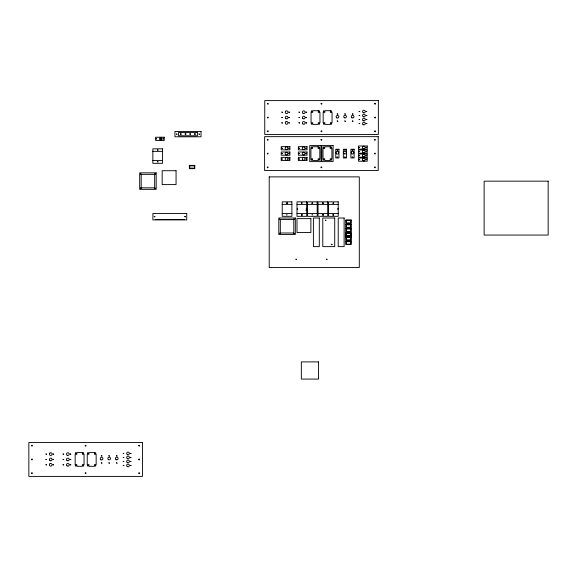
<?xml version="1.0" encoding="UTF-8"?>
<svg xmlns="http://www.w3.org/2000/svg" width="577" height="577" viewBox="0 0 577 577"><rect width="100%" height="100%" fill="white"/><g stroke="black" fill="none" stroke-linecap="round" stroke-linejoin="round"><path stroke-width="0.87" d="M286.726 203.198L287.151 202.722L287.382 203.284M302.16 215.055L301.836 214.478L301.547 215.134M322.529 203.198L322.868 202.707L323.207 203.198M322.543 214.723C323.719 216.058 322.089 213.627 323.156 214.795M333.044 203.198L333.47 202.722L333.708 203.284M333.059 214.723L333.297 215.293L333.715 214.81M287.353 203.371L287.058 202.866L286.769 203.371M301.547 202.88C301.858 204.352 302.413 201.957 301.547 203.032M312.063 203.371C311.984 201.734 313.282 203.832 312.063 203.219M312.647 203.371L312.438 202.873L312.027 203.133M312.063 214.644C312.626 215.394 312.539 214.716 312.114 214.731M323.156 203.371L322.868 202.866L322.572 203.371M323.156 215.134L323.192 214.723M333.672 203.371L333.383 202.866L333.088 203.371M333.708 214.904L333.145 215.055M287.353 203.219L286.769 203.219M302.074 215.055C301.252 215.913 302.651 214.067 301.511 215.055M323.156 203.219L322.572 203.219M333.672 203.219L333.088 203.219M333.088 214.795C334.271 214.709 332.929 214.089 333.088 215.134M301.598 202.96L302.074 202.96M323.106 215.055L322.529 214.81M152.855 151.369L162.526 151.369M152.855 160.456L162.526 160.456M282.225 204.388L291.897 204.388M297.004 204.388L306.675 204.388M307.519 204.388L317.191 204.388M318.028 204.388L327.7 204.388M328.544 204.388L338.216 204.388M282.225 213.476L291.897 213.476M297.004 213.476L306.675 213.476M307.519 213.476L317.191 213.476M318.028 213.476L327.7 213.476M328.544 213.476L338.216 213.476M155.249 219.57L184.388 219.57M345.803 220.19L351.227 220.19M345.803 224.403L351.227 224.403M345.803 228.615L351.227 228.615M345.803 237.039L351.227 237.039M345.803 241.251L351.227 241.251M351.148 236.108L351.148 232.827L345.717 232.827L345.717 236.108L351.227 236.108L351.227 232.74L345.803 232.74L345.803 236.108M349.193 223.018A1.363 1.363 0 0 1 347.83 223.018M347.83 220.652A1.363 1.363 0 0 1 349.193 220.652M348.162 224.727A1.363 1.363 0 0 1 348.869 224.727M349.114 235.647A1.363 1.363 0 0 1 347.751 235.647M347.469 233.505A1.363 1.363 0 0 1 349.395 233.505M347.83 237.5A1.363 1.363 0 0 1 349.193 237.5M192.747 168.195A1.363 1.363 0 0 1 191.384 168.195M191.384 165.837A1.363 1.363 0 0 1 192.747 165.837M306.293 208.261A4.501 4.501 0 0 1 306.026 210.576M297.386 209.595A4.501 4.501 0 0 1 297.364 208.42M337.833 208.261A4.501 4.501 0 0 1 337.855 209.437M269.214 176.879L269.214 267.548L359.298 267.548L359.298 176.879L269.214 176.879M123.211 457.388L123.867 457.496L123.211 457.388M130.323 465.415L130.979 465.524L130.323 465.415M359.11 115.494L359.774 115.595L359.11 115.494M358.973 151.542L359.63 151.65L358.973 151.542M366.222 123.514L366.885 123.622L366.222 123.514M366.085 159.562L366.741 159.67L366.085 159.562M123.197 461.398L123.853 461.513L123.197 461.398M359.103 119.497L359.731 119.699L359.125 119.417M358.959 155.545L359.615 155.66L358.959 155.545M138.761 459.364C139.54 461.232 140.139 457.878 138.761 459.364M374.661 117.463C375.447 119.331 376.045 115.977 374.661 117.463M374.523 153.511C375.302 155.379 375.901 152.025 374.523 153.511M130.308 453.371L130.965 453.493L130.308 453.371M366.207 111.476L366.842 111.678L366.236 111.39M366.07 147.524L366.727 147.64L366.07 147.524M138.761 473.111C139.533 474.979 140.153 471.633 138.761 473.111M374.668 131.21C375.432 133.085 376.053 129.731 374.668 131.21M374.523 167.258C375.295 169.133 375.908 165.779 374.523 167.258M140.528 173.951L141.163 174.167L140.557 173.872M279.65 219.13C280.299 219.476 280.191 218.95 279.65 219.188M293.801 233.274L294.45 233.447L293.83 233.195M53.026 464.737L53.683 464.867L53.026 464.737M288.926 122.836L289.553 123.045L288.954 122.75M288.788 158.884L289.438 159.014L288.788 158.884M45.929 459.386L46.586 459.516L45.929 459.386M281.828 117.484L282.485 117.621L281.828 117.484M281.691 153.54L282.341 153.67L281.691 153.54M331.422 244.287L332.085 244.424L331.422 244.287M95.09 465.603C95.746 467.334 96.395 464.283 95.09 465.603M330.989 123.702C331.652 125.44 332.302 122.382 330.989 123.702M330.852 159.75C331.508 161.488 332.157 158.43 330.852 159.75M286.733 214.889C287.469 215.048 287.166 214.644 286.733 214.889M189.833 133.994C190.504 135.941 191.326 132.573 189.833 133.994M154.679 173.937L155.336 174.103L154.679 173.937M293.808 219.109L294.458 219.274L293.808 219.109M325.428 220.198L326.048 220.45L325.464 220.118M326.38 259.203L327.029 259.376L326.38 259.203M31.562 445.567C32.175 447.5 33.062 444.211 31.562 445.567M31.533 473.068C32.153 475.001 33.033 471.705 31.533 473.068M45.929 464.716L46.571 464.889L45.929 464.716M63.044 454.02L63.694 454.186L63.044 454.02M63.052 459.364L63.701 459.537L63.052 459.364M70.156 454.02L70.798 454.186L70.156 454.02M70.156 464.716L70.798 464.889L70.156 464.716M75.32 465.574C75.89 467.348 76.698 464.326 75.32 465.574M83.001 453.082C83.564 454.856 84.379 451.834 83.001 453.082M83.001 465.574C83.564 467.348 84.379 464.326 83.001 465.574M87.415 453.082C87.978 454.856 88.793 451.834 87.415 453.082M87.415 465.574C87.978 467.348 88.793 464.326 87.415 465.574M95.097 453.082C95.659 454.856 96.467 451.834 95.097 453.082M108.851 455.816L109.5 455.989L108.851 455.816M108.851 462.92L109.5 463.093L108.851 462.92M156.122 138.761L156.612 138.891L156.122 138.761M116.431 455.816L117.081 455.989L116.431 455.816M157.37 149.941L158.019 150.121L157.37 149.941M157.37 161.711L158.019 161.885L157.37 161.711M163.226 138.761L163.709 138.891L163.226 138.761M154.254 216.62L154.903 216.793L154.254 216.62M123.204 453.349L123.817 453.601L123.24 453.27M130.315 461.369L130.957 461.542L130.315 461.369M176.49 134.044L177.009 134.189L176.49 134.044M180.399 133.979C181.055 136.021 181.993 132.537 180.399 133.979M184.741 216.62L185.39 216.793L184.741 216.62M267.461 103.672C268.081 105.598 268.961 102.309 267.461 103.672M267.44 131.167C268.06 133.099 268.94 129.803 267.44 131.167M267.317 139.721C267.937 141.646 268.824 138.357 267.317 139.721M267.295 167.215C267.916 169.148 268.795 165.859 267.295 167.215M281.828 122.814L282.478 122.988L281.828 122.814M281.691 158.863L282.333 159.036L281.691 158.863M279.657 233.252L280.299 233.469L279.672 233.216M298.951 112.118L299.593 112.291L298.951 112.118M298.958 117.463L299.6 117.636L298.958 117.463M298.807 148.166L299.456 148.339L298.807 148.166M298.814 153.518L299.456 153.691L298.814 153.518M306.055 112.118L306.704 112.291L306.055 112.118M306.055 122.814L306.704 122.988L306.055 122.814M305.918 148.166L306.56 148.339L305.918 148.166M305.918 158.863L306.56 159.036L305.918 158.863M311.219 123.68C311.789 125.447 312.597 122.425 311.219 123.68M295.893 259.203L296.542 259.376L295.893 259.203M311.082 159.728C311.645 161.495 312.453 158.48 311.082 159.728M318.901 111.188C319.47 112.955 320.278 109.933 318.901 111.188M318.901 123.68C319.47 125.447 320.278 122.425 318.901 123.68M323.315 111.188C323.885 112.955 324.692 109.933 323.315 111.188M318.764 147.236C319.326 149.003 320.134 145.988 318.764 147.236M323.315 123.68C323.885 125.447 324.692 122.425 323.315 123.68M318.764 159.728C319.326 161.495 320.134 158.48 318.764 159.728M323.178 147.236C323.74 149.003 324.548 145.988 323.178 147.236M323.178 159.728C323.74 161.495 324.548 158.48 323.178 159.728M330.996 111.188C331.566 112.955 332.374 109.933 330.996 111.188M330.852 147.236C331.422 149.003 332.229 145.988 330.852 147.236M344.757 113.921L345.399 114.087L344.757 113.921M344.757 121.019L345.399 121.192L344.757 121.019M344.613 149.97L345.255 150.143L344.613 149.97M344.613 157.067L345.255 157.24L344.613 157.067M352.338 113.921L352.98 114.087L352.338 113.921M352.194 149.97L352.835 150.143L352.194 149.97M359.11 111.448L359.752 111.621L359.11 111.448M358.966 147.496L359.608 147.669L358.966 147.496M366.215 119.468L366.857 119.641L366.215 119.468M366.07 155.516L366.72 155.689L366.07 155.516M138.776 445.567C139.367 447.5 140.29 444.218 138.776 445.567M374.675 103.665C375.274 105.598 376.19 102.317 374.675 103.665M374.531 139.713C375.129 141.653 376.053 138.372 374.531 139.713M31.547 459.314C32.139 461.254 33.069 457.972 31.547 459.314M267.447 117.412C268.045 119.352 268.969 116.071 267.447 117.412M267.31 153.46C267.901 155.401 268.824 152.119 267.31 153.46M85.18 473.046C85.713 475.001 86.745 471.755 85.18 473.046M321.086 131.145C321.62 133.099 322.644 129.854 321.086 131.145M321.007 167.2C321.54 169.155 322.565 165.902 321.007 167.2M116.439 462.913L117.073 463.115L116.439 462.913M352.338 121.011L352.973 121.213L352.338 121.011M352.201 157.059L352.835 157.261L352.201 157.059M123.226 465.365L123.86 465.567L123.226 465.365M359.132 123.464L359.76 123.673L359.132 123.464M358.988 159.512L359.622 159.721L358.988 159.512M101.278 462.891L101.913 463.1L101.278 462.891M337.177 120.99L337.819 121.199L337.177 120.99M337.033 157.038L337.675 157.254L337.033 157.038M53.034 459.35L53.661 459.559L53.034 459.35M288.933 117.448L289.567 117.658L288.933 117.448M288.788 153.496L289.423 153.706L288.788 153.496M154.686 188.059L155.328 188.275L154.686 188.059M185.123 133.943C185.621 136.028 186.811 132.616 185.123 133.943M53.041 453.991L53.668 454.214L53.041 453.991M288.94 112.089L289.567 112.313L288.94 112.089M288.796 148.145L289.43 148.361L288.796 148.145M130.337 457.33L130.965 457.554L130.337 457.33M366.236 115.429L366.864 115.66L366.236 115.429M366.092 151.484L366.72 151.708L366.092 151.484M101.278 455.794L101.913 456.018L101.278 455.794M337.177 113.893L337.812 114.116L337.177 113.893M337.04 149.941L337.675 150.164L337.04 149.941M198.957 134.023L199.462 134.21L198.957 134.023M70.163 459.335L70.791 459.566L70.163 459.335M306.07 117.441L306.697 117.665L306.07 117.441M305.925 153.489L306.553 153.713L305.925 153.489M194.536 133.929C195.004 136.028 196.252 132.638 194.536 133.929M45.936 453.984L46.564 454.222L45.936 453.984M281.843 112.082L282.463 112.32L281.843 112.082M281.699 148.13L282.326 148.368L281.699 148.13M63.073 464.68L63.694 464.925L63.073 464.68M298.98 122.778L299.6 123.024L298.98 122.778M298.836 158.826L299.456 159.072L298.836 158.826M85.194 445.516C85.576 447.5 86.846 444.34 85.194 445.516M321.093 103.615C321.483 105.605 322.745 102.439 321.093 103.615M321.021 139.663C321.403 141.653 322.666 138.487 321.021 139.663M140.543 188.044L141.17 188.297L140.543 188.044M75.342 453.024C75.674 454.856 76.864 451.964 75.342 453.024M311.241 111.13C311.573 112.955 312.763 110.07 311.241 111.13M311.097 147.178C311.436 149.003 312.626 146.118 311.097 147.178M285.73 111.217L285.507 111.484A1.349 1.349 0 0 0 285.658 113.121L285.925 113.344A1.349 1.349 0 0 0 287.721 113.02A1.349 1.349 0 0 0 287.548 111.202A1.349 1.349 0 0 0 285.73 111.217M285.586 147.265L285.363 147.532A1.349 1.349 0 0 0 285.514 149.169L285.788 149.393A1.349 1.349 0 0 0 287.577 149.068A1.349 1.349 0 0 0 287.411 147.258A1.349 1.349 0 0 0 285.586 147.265M49.831 453.111L49.6 453.385A1.349 1.349 0 0 0 49.752 455.015L50.026 455.246A1.349 1.349 0 0 0 51.815 454.921A1.349 1.349 0 0 0 51.649 453.104A1.349 1.349 0 0 0 49.831 453.111M285.968 121.733L285.702 121.942A1.349 1.349 0 0 0 285.694 123.853L285.968 124.069A1.349 1.349 0 0 0 287.995 122.901A1.349 1.349 0 0 0 285.968 121.733M285.831 157.781L285.565 157.99A1.349 1.349 0 0 0 285.55 159.901L285.831 160.117A1.349 1.349 0 0 0 287.851 158.949A1.349 1.349 0 0 0 285.831 157.781M50.069 463.634L49.802 463.836A1.349 1.349 0 0 0 49.788 465.754L50.069 465.964A1.349 1.349 0 0 0 52.089 464.802A1.349 1.349 0 0 0 50.069 463.634M378.361 100.6L264.749 100.6L264.749 134.499L378.361 134.499L378.361 100.6M318.273 110.697L312.748 110.697L312.748 112.392L311.061 112.392L311.061 122.713L312.748 122.713L312.748 124.394L318.273 124.394L318.273 122.713L319.954 122.713L319.954 112.392L318.273 112.392L318.273 110.697M330.369 110.697L324.844 110.697L324.844 112.392L323.156 112.392L323.156 122.713L324.844 122.713L324.844 124.394L330.369 124.394L330.369 122.713L332.049 122.713L332.049 112.392L330.369 112.392L330.369 110.697M201.027 131.441L174.932 131.441L174.932 136.792L201.027 136.792L201.027 131.441M197.392 132.45L178.567 132.45L178.567 135.783L197.392 135.783L197.392 132.45M378.216 136.648L264.612 136.648L264.612 170.547L378.216 170.547L378.216 136.648M164.2 137.218L155.639 137.218L155.639 140.427L164.2 140.427L164.2 137.218M161.365 138.321L160.356 138.321L160.356 139.331L161.365 139.331L161.365 138.321M320.992 145.577L309.741 145.577L309.741 161.625L320.992 161.625L320.992 145.577M333.088 145.577L321.836 145.577L321.836 161.625L333.088 161.625L333.088 145.577M367.203 145.981L358.497 145.981L358.497 149.183L367.203 149.183L367.203 145.981M289.914 146.652L281.208 146.652L281.208 149.854L289.914 149.854L289.914 146.652M307.043 146.652L298.338 146.652L298.338 149.854L307.043 149.854L307.043 146.652M318.129 146.746L312.604 146.746L312.604 148.44L310.924 148.44L310.924 158.769L312.604 158.769L312.604 160.442L318.129 160.442L318.129 158.769L319.817 158.769L319.817 148.44L318.129 148.44L318.129 146.746M330.224 146.746L324.7 146.746L324.7 148.44L323.012 148.44L323.012 158.769L324.7 158.769L324.7 160.442L330.224 160.442L330.224 158.769L331.912 158.769L331.912 148.44L330.224 148.44L330.224 146.746M162.526 148.823L152.855 148.823L152.855 163.313L162.526 163.313L162.526 148.823M338.959 149.248L335.756 149.248L335.756 157.954L338.959 157.954L338.959 149.248M346.539 149.248L343.337 149.248L343.337 157.961L346.539 157.961L346.539 149.248M354.119 149.248L350.917 149.248L350.917 157.954L354.119 157.954L354.119 149.248M367.21 149.991L358.497 149.991L358.497 153.194L367.21 153.194L367.21 149.991M289.914 152.003L281.208 152.003L281.208 155.206L289.914 155.206L289.914 152.003M307.043 152.003L298.331 152.003L298.331 155.206L307.043 155.206L307.043 152.003M367.203 154.009L358.497 154.009L358.497 157.204L367.203 157.204L367.203 154.009M289.914 157.348L281.208 157.348L281.208 160.55L289.914 160.55L289.914 157.348M307.043 157.348L298.338 157.348L298.338 160.55L307.043 160.55L307.043 157.348M367.21 158.019L358.497 158.019L358.497 161.214L367.21 161.214L367.21 158.019M194.781 165.375L189.357 165.375L189.357 168.657L194.781 168.657L194.781 165.375M194.276 165.736L189.862 165.736L189.862 168.296L194.276 168.296L194.276 165.736M176.057 170.72L162.173 170.72L162.173 184.597L176.057 184.597L176.057 170.72M156.187 172.84L139.677 172.84L139.677 189.35L156.187 189.35L156.187 172.84M154.672 174.355L141.192 174.355L141.192 187.828L154.672 187.828L154.672 174.355M548.15 181.156L484.139 181.156L484.139 235.063L548.15 235.063L548.15 181.156M291.897 201.842L282.225 201.842L282.225 216.325L291.897 216.325L291.897 201.842M306.675 201.842L297.004 201.842L297.004 216.325L306.675 216.325L306.675 201.842M317.191 201.842L307.519 201.842L307.519 216.325L317.191 216.325L317.191 201.842M327.7 201.842L318.028 201.842L318.028 216.325L327.7 216.325L327.7 201.842M338.216 201.842L328.544 201.842L328.544 216.325L338.216 216.325L338.216 201.842M186.746 213.504L152.891 213.504L152.891 219.909L186.746 219.909L186.746 213.504M295.316 218.012L278.806 218.012L278.806 234.522L295.316 234.522L295.316 218.012M319.297 218.012L313.405 218.012L313.405 246.631L319.297 246.631L319.297 218.012M334.718 218.012L322.795 218.012L322.795 246.631L334.718 246.631L334.718 218.012M344.116 218.012L338.223 218.012L338.223 246.631L344.116 246.631L344.116 218.012M310.88 218.647L296.996 218.647L296.996 232.531L310.88 232.531L310.88 218.647M293.794 219.527L280.321 219.527L280.321 233L293.794 233L293.794 219.527M351.227 220.111L345.803 220.111L345.803 223.479L351.227 223.479L351.227 220.111M350.722 220.558L346.308 220.558L346.308 223.119L350.722 223.119L350.722 220.558M351.227 224.323L345.803 224.323L345.803 227.691L351.227 227.691L351.227 224.323M350.722 224.763L346.308 224.763L346.308 227.324L350.722 227.324L350.722 224.763M351.227 228.528L345.803 228.528L345.803 231.904L351.227 231.904L351.227 228.528M350.722 228.975L346.308 228.975L346.308 231.536L350.722 231.536L350.722 228.975M350.636 233.187L346.229 233.187L346.229 235.748L350.636 235.748L350.636 233.187M351.227 236.952L345.803 236.952L345.803 240.32L351.227 240.32L351.227 236.952M350.722 237.399L346.308 237.399L346.308 239.96L350.722 239.96L350.722 237.399M351.227 241.164L345.803 241.164L345.803 244.533L351.227 244.533L351.227 241.164M350.722 241.612L346.308 241.612L346.308 244.172L350.722 244.172L350.722 241.612M318.526 361.902L301.338 361.902L301.338 379.082L318.526 379.082L318.526 361.902M142.461 442.501L28.85 442.501L28.85 476.4L142.461 476.4L142.461 442.501M82.367 452.599L76.842 452.599L76.842 454.294L75.161 454.294L75.161 464.615L76.842 464.615L76.842 466.295L82.367 466.295L82.367 464.615L84.054 464.615L84.054 454.294L82.367 454.294L82.367 452.599M94.462 452.599L88.937 452.599L88.937 454.294L87.257 454.294L87.257 464.615L88.937 464.615L88.937 466.295L94.462 466.295L94.462 464.615L96.15 464.615L96.15 454.294L94.462 454.294L94.462 452.599M351.84 153.828A1.349 1.349 0 0 0 353.86 152.667A1.349 1.349 0 0 0 351.84 151.499A1.349 1.349 0 0 0 351.84 153.828M302.759 154.629A1.349 1.349 0 0 0 304.952 153.843A1.349 1.349 0 0 0 303.177 152.335A1.349 1.349 0 0 0 302.759 154.629M302.788 160.002A1.349 1.349 0 0 0 304.959 159.151A1.349 1.349 0 0 0 303.134 157.694A1.349 1.349 0 0 0 302.788 160.002M285.694 154.686A1.349 1.349 0 0 0 287.836 153.756A1.349 1.349 0 0 0 285.961 152.364A1.349 1.349 0 0 0 285.694 154.686M336.405 153.734A1.349 1.349 0 0 0 338.656 153.129A1.349 1.349 0 0 0 337.004 151.484A1.349 1.349 0 0 0 336.405 153.734M362.933 156.648A1.349 1.349 0 0 0 365.111 155.826A1.349 1.349 0 0 0 363.308 154.347A1.349 1.349 0 0 0 362.933 156.648M302.947 149.414A1.349 1.349 0 0 0 304.973 148.26A1.349 1.349 0 0 0 302.961 147.077A1.349 1.349 0 0 0 302.947 149.414M362.919 160.644A1.349 1.349 0 0 0 365.118 159.865A1.349 1.349 0 0 0 363.344 158.343A1.349 1.349 0 0 0 362.919 160.644M363.02 152.696A1.349 1.349 0 0 0 365.133 151.708A1.349 1.349 0 0 0 363.221 150.373A1.349 1.349 0 0 0 363.02 152.696M363.106 148.743A1.349 1.349 0 0 0 365.133 147.589A1.349 1.349 0 0 0 363.113 146.414A1.349 1.349 0 0 0 363.106 148.743M344.188 153.785A1.349 1.349 0 0 0 346.279 152.746A1.349 1.349 0 0 0 344.339 151.455A1.349 1.349 0 0 0 344.188 153.785M344.332 117.737A1.349 1.349 0 0 0 346.424 116.698A1.349 1.349 0 0 0 344.476 115.407A1.349 1.349 0 0 0 344.332 117.737M363.063 124.589A1.349 1.349 0 0 0 365.263 123.81A1.349 1.349 0 0 0 363.488 122.295A1.349 1.349 0 0 0 363.063 124.589M363.243 112.695A1.349 1.349 0 0 0 365.277 111.541A1.349 1.349 0 0 0 363.258 110.366A1.349 1.349 0 0 0 363.243 112.695M336.824 117.903A1.349 1.349 0 0 0 338.843 116.734A1.349 1.349 0 0 0 336.824 115.566A1.349 1.349 0 0 0 336.824 117.903M363.164 116.648A1.349 1.349 0 0 0 365.277 115.66A1.349 1.349 0 0 0 363.366 114.325A1.349 1.349 0 0 0 363.164 116.648M302.903 118.581A1.349 1.349 0 0 0 305.096 117.795A1.349 1.349 0 0 0 303.314 116.287A1.349 1.349 0 0 0 302.903 118.581M302.925 123.954A1.349 1.349 0 0 0 305.103 123.103A1.349 1.349 0 0 0 303.278 121.646A1.349 1.349 0 0 0 302.925 123.954M351.984 117.78A1.349 1.349 0 0 0 354.004 116.619A1.349 1.349 0 0 0 351.984 115.45A1.349 1.349 0 0 0 351.984 117.78M363.07 120.6A1.349 1.349 0 0 0 365.255 119.778A1.349 1.349 0 0 0 363.452 118.292A1.349 1.349 0 0 0 363.07 120.6M303.084 113.366A1.349 1.349 0 0 0 305.118 112.212A1.349 1.349 0 0 0 303.105 111.029A1.349 1.349 0 0 0 303.084 113.366M285.839 118.631A1.349 1.349 0 0 0 287.981 117.708A1.349 1.349 0 0 0 286.105 116.316A1.349 1.349 0 0 0 285.839 118.631M67.026 465.855A1.349 1.349 0 0 0 69.197 465.004A1.349 1.349 0 0 0 67.379 463.547A1.349 1.349 0 0 0 67.026 465.855M67.184 455.267A1.349 1.349 0 0 0 69.211 454.113A1.349 1.349 0 0 0 67.199 452.931A1.349 1.349 0 0 0 67.184 455.267M49.932 460.533A1.349 1.349 0 0 0 52.074 459.609A1.349 1.349 0 0 0 50.199 458.217A1.349 1.349 0 0 0 49.932 460.533M66.997 460.482A1.349 1.349 0 0 0 69.197 459.696A1.349 1.349 0 0 0 67.415 458.181A1.349 1.349 0 0 0 66.997 460.482M100.925 459.797A1.349 1.349 0 0 0 102.944 458.636A1.349 1.349 0 0 0 100.925 457.467A1.349 1.349 0 0 0 100.925 459.797M127.257 458.549A1.349 1.349 0 0 0 129.378 457.561A1.349 1.349 0 0 0 127.459 456.227A1.349 1.349 0 0 0 127.257 458.549M127.156 466.49A1.349 1.349 0 0 0 129.356 465.711A1.349 1.349 0 0 0 127.582 464.196A1.349 1.349 0 0 0 127.156 466.49M108.433 459.638A1.349 1.349 0 0 0 110.517 458.6A1.349 1.349 0 0 0 108.577 457.309A1.349 1.349 0 0 0 108.433 459.638M116.078 459.681A1.349 1.349 0 0 0 118.105 458.513A1.349 1.349 0 0 0 116.085 457.345A1.349 1.349 0 0 0 116.078 459.681M127.171 462.494A1.349 1.349 0 0 0 129.356 461.672A1.349 1.349 0 0 0 127.553 460.194A1.349 1.349 0 0 0 127.171 462.494M127.344 454.597A1.349 1.349 0 0 0 129.371 453.443A1.349 1.349 0 0 0 127.358 452.26A1.349 1.349 0 0 0 127.344 454.597M160.226 139.922A1.269 1.269 0 0 0 162.13 138.826A1.269 1.269 0 0 0 160.226 137.723A1.269 1.269 0 0 0 160.226 139.922"/></g></svg>
